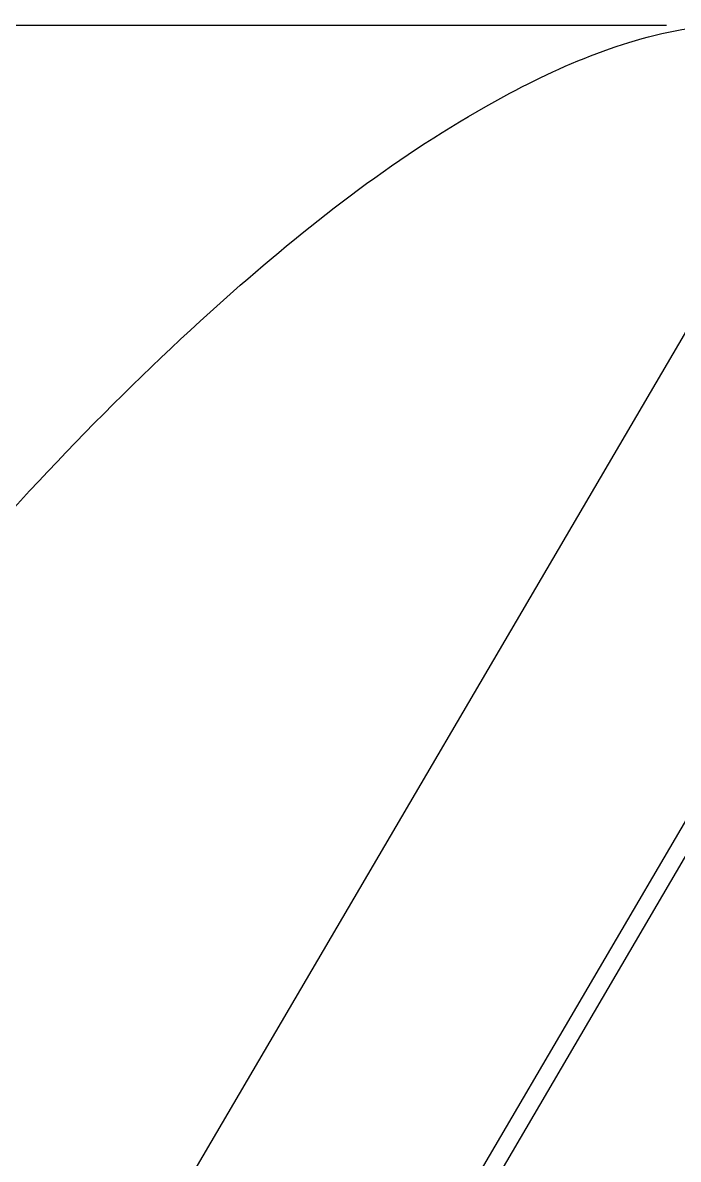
# Model space of a CAD drawing. Extents: x -1802 to -1505, y -7177 to -6757.
# Drawn here: x -1585.62 to -1563.46, y -6900.21 to -6861.81 of the extents above; entities that cross this region are included whole.
import ezdxf

# ---------------------------------------------------------------- set-up
doc = ezdxf.new("R2010")
doc.units = 0
doc.header["$LTSCALE"] = 5
doc.header["$MEASUREMENT"] = 0
doc.layers.add('D', color=2, linetype='CONTINUOUS')
doc.layers.add('DWG', color=7, linetype='CONTINUOUS')

msp = doc.modelspace()

# ---------------------------------------------------------------- linework, layer by layer
at = {"layer": 'D', "color": 2}
msp.add_line((-1563.862, -6861.901), (-1658.748, -6861.901), dxfattribs=at)
at = {"layer": 'DWG'}
for p, q in [((-1596.388, -6928.879), (-1557.664, -6862.793)), ((-1610.775, -6969.945), (-1553.339, -6871.925)), ((-1609.812, -6969.491), (-1553.228, -6872.926))]:
    msp.add_line(p, q, dxfattribs=at)
msp.add_spline([(-1606.518, -6906.606), (-1598.62, -6894.233), (-1588.407, -6880.999), (-1578.264, -6870.68), (-1569.356, -6864.3), (-1562.428, -6861.908), (-1559.783, -6862.002), (-1557.664, -6862.793)], degree=3, dxfattribs=at)

doc.saveas('drawing.dxf')
